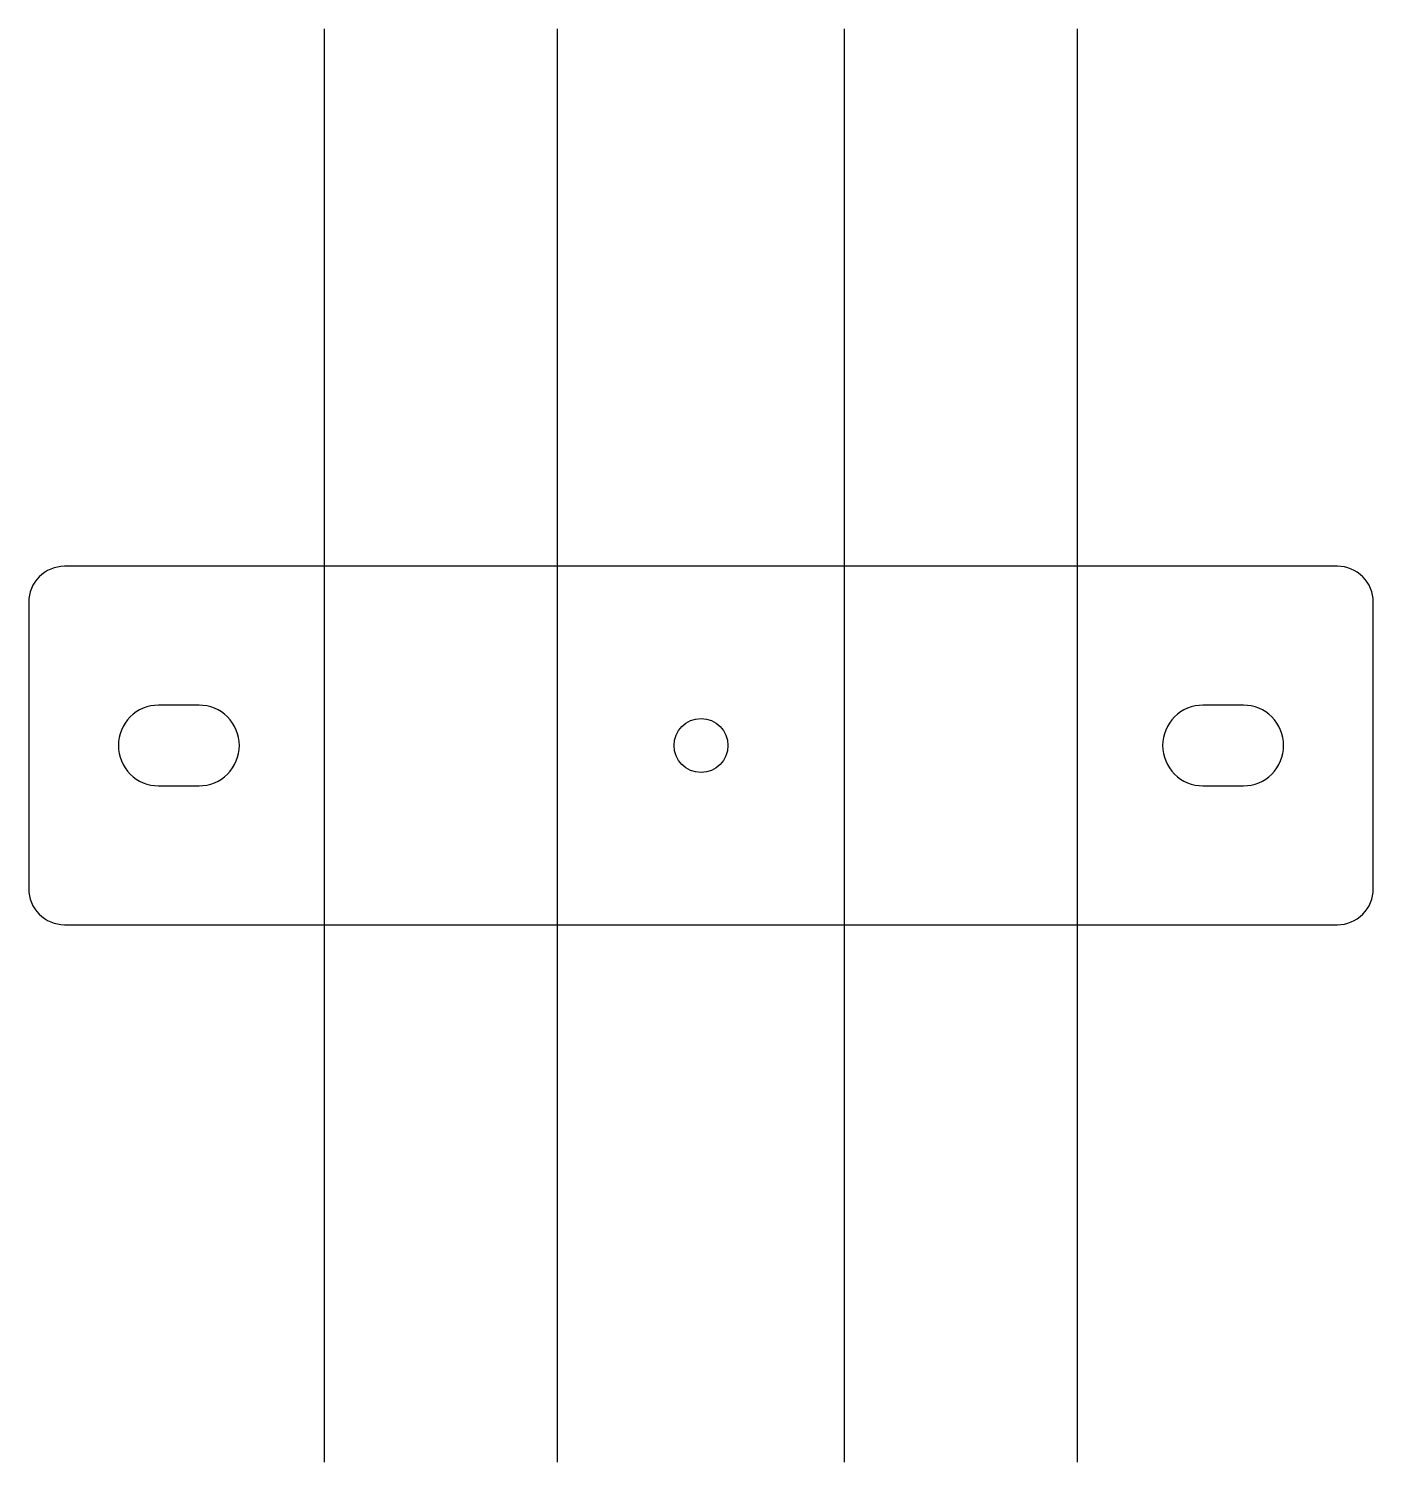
# Model space of a CAD drawing. Extents: x -48 to 48, y -51 to 51.
import ezdxf

# ---------------------------------------------------------------- set-up
doc = ezdxf.new("R2010")
doc.units = 0
doc.layers.add('LAYER1', color=7, linetype='continuous')
doc.layers.add('LAYER2', color=242, linetype='Continuous')

msp = doc.modelspace()

# ---------------------------------------------------------------- linework, layer by layer
at = {"layer": 'LAYER1', "color": 0}
for points in [[(-45.09, -12.7), (45.08, -12.7, 0.414214), (47.62, -10.16), (47.62, 10.16, 0.414214), (45.08, 12.7), (-45.09, 12.7, 0.414214), (-47.62, 10.16), (-47.62, -10.16, 0.414214)], [(-38.42, -2.86), (-35.56, -2.86, 0.414214), (-32.7, 0), (-32.7, 0, 0.414214), (-35.56, 2.86), (-38.42, 2.86, 0.414214), (-41.27, 0), (-41.27, 0, 0.414214)], [(35.56, -2.86), (38.42, -2.86, 0.414214), (41.27, 0), (41.27, 0, 0.414214), (38.42, 2.86), (35.56, 2.86, 0.414214), (32.7, 0), (32.7, 0, 0.414214)]]:
    msp.add_lwpolyline(points, format="xyb", close=True, dxfattribs=at)
msp.add_circle((0, 0), 1.91, dxfattribs=at)
at = {"layer": 'LAYER2', "color": 242}
for points in [[(-26.67, -50.8), (-26.67, 50.8)], [(-10.16, -50.8), (-10.16, 50.8)], [(10.16, -50.8), (10.16, 50.8)], [(26.67, -50.8), (26.67, 50.8)]]:
    msp.add_lwpolyline(points, dxfattribs=at)

doc.saveas('drawing.dxf')
